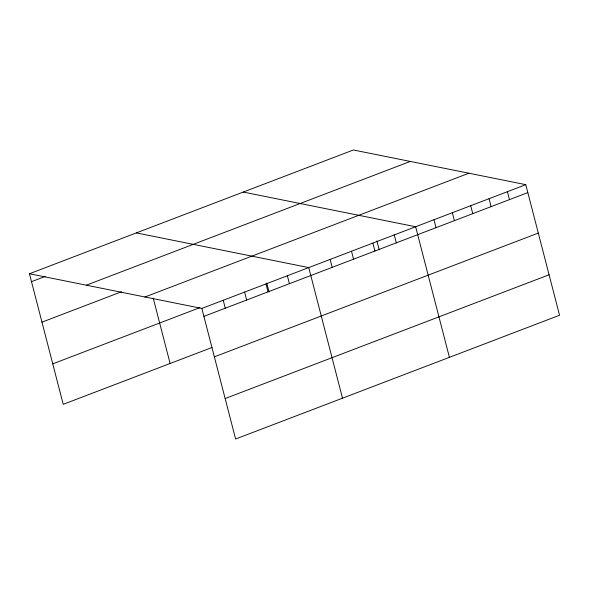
<?xml version="1.0" encoding="UTF-8"?>
<svg xmlns="http://www.w3.org/2000/svg" width="589" height="589" viewBox="0 0 589 589"><rect width="100%" height="100%" fill="white"/><g stroke="black" fill="none" stroke-linecap="round" stroke-linejoin="round"><path stroke-width="0.88" d="M29.45 273.745L353.385 149.981L525.778 184.666L559.55 315.255L235.615 439.019L201.843 308.43L29.45 273.745L63.222 404.334L212.025 347.481M31.504 281.682L45.184 276.447M86.34 285.194L410.275 161.43M41.966 322.154L121.503 291.769M144.953 296.989L468.888 173.225M52.752 363.855L199.848 307.657M201.843 308.43L525.778 184.666M203.897 316.367L527.832 192.603M214.367 356.838L538.294 233.075M225.145 398.539L549.081 274.776M243.25 192.066L415.643 226.75L449.414 357.332M136.346 232.905L308.746 267.59L342.511 398.179M507.423 191.683L509.47 199.612M489.069 198.692L491.116 206.629M470.707 205.708L472.761 213.638M452.352 212.725L454.406 220.654M433.997 219.734L436.051 227.671M394.262 234.915L396.316 242.852M376.916 240.967L379.191 249.773M372.881 243.088L374.935 251.017M351.5 251.253L353.555 259.189M330.12 259.425L332.174 267.354M287.366 275.762L289.413 283.692M266.78 283.051L269.055 291.849M265.985 283.927L268.032 291.857M244.604 292.1L246.658 300.029M223.224 300.265L225.278 308.194M153.228 298.167L170.118 363.487"/></g></svg>
